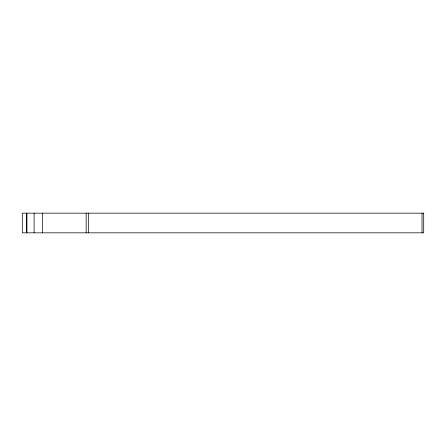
<?xml version="1.0" encoding="UTF-8"?>
<svg xmlns="http://www.w3.org/2000/svg" width="446" height="446" viewBox="0 0 446 446"><rect width="100%" height="100%" fill="white"/><g stroke="black" fill="none" stroke-linecap="round" stroke-linejoin="round"><path stroke-width="0.67" d="M422.033 213.166L422.033 232.834M88.325 213.166L88.325 232.834M86.156 213.166L86.156 232.834M42.342 213.166L42.342 232.834M34.097 213.166L34.097 232.834M26.927 213.166L26.927 232.834M26.643 213.166L26.643 232.834M423.7 213.166L22.3 213.166L22.3 232.834L423.7 232.834L423.7 213.166"/></g></svg>
